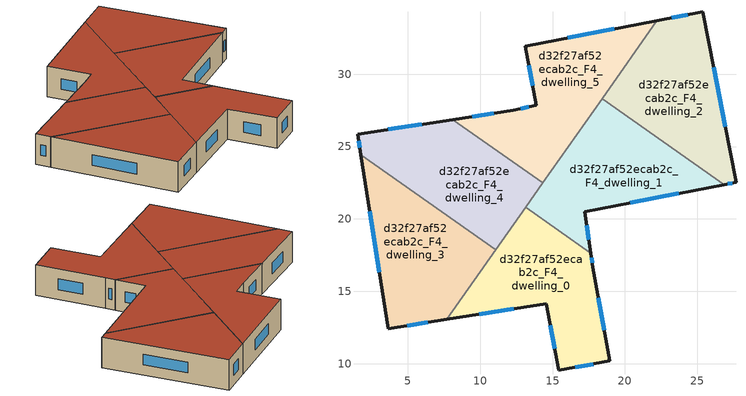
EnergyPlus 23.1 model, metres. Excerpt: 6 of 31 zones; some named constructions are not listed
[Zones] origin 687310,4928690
d32f27af52ecab2c_F4_dwelling_0
 floor to d32f27af52ecab2c_F3_dwelling_0 (EU_floor_Construction): 17.65,17.62 17.79,16.67 18.96,10.18 15.43,9.54 14.56,14.15 7.69,13.06 13.13,20.8 z12
 wall outside (EU_wall_Construction): 7.69,13.06 14.56,14.15 15.43,9.54 18.96,10.18 17.79,16.67 17.65,17.62 z12:15
 wall to d32f27af52ecab2c_F4_dwelling_1 (EU_wall_Construction): 17.65,17.62 13.13,20.8 z12:15
 wall to d32f27af52ecab2c_F4_dwelling_3 (EU_wall_Construction): 11.07,17.87 7.69,13.06 z12:15
 wall to d32f27af52ecab2c_F4_dwelling_4 (EU_wall_Construction): 13.13,20.8 11.07,17.87 z12:15
 window (EU_Window_Construction): 14.84,12.65 15.15,11.04 / 9.92,13.41 12.32,13.8 / 17.75,16.98 17.7,17.31 / 18.58,12.29 18.17,14.56 / 16.58,9.75 17.81,9.97 z12.98:14.02
 roof outside (EU_roof_Construction): 18.96,10.18 17.79,16.67 17.65,17.62 13.13,20.8 7.69,13.06 14.56,14.15 15.43,9.54 z15
d32f27af52ecab2c_F4_dwelling_1
 floor to d32f27af52ecab2c_F3_dwelling_1 (EU_floor_Construction): 26.86,22.37 17.23,20.51 17.65,17.62 13.13,20.8 18.42,28.31 z12
 wall outside (EU_wall_Construction): 17.65,17.62 17.23,20.51 26.86,22.37 z12:15
 wall to d32f27af52ecab2c_F4_dwelling_2 (EU_wall_Construction): 26.86,22.37 18.42,28.31 z12:15
 wall to d32f27af52ecab2c_F4_dwelling_5 (EU_wall_Construction): 18.42,28.31 14.32,22.49 z12:15
 wall to d32f27af52ecab2c_F4_dwelling_4 (EU_wall_Construction): 14.32,22.49 13.13,20.8 z12:15
 window (EU_Window_Construction): 20.36,21.12 23.73,21.77 / 17.51,18.56 17.37,19.57 z12.98:14.02
 roof outside (EU_roof_Construction): 26.86,22.37 18.42,28.31 13.13,20.8 17.65,17.62 17.23,20.51 z15
d32f27af52ecab2c_F4_dwelling_2
 floor to d32f27af52ecab2c_F3_dwelling_2 (EU_floor_Construction): 25.39,34.32 27.68,22.53 26.86,22.37 18.42,28.31 22.22,33.71 z12
 wall outside (EU_wall_Construction): 26.86,22.37 27.68,22.53 25.39,34.32 22.22,33.71 z12:15
 wall to d32f27af52ecab2c_F4_dwelling_5 (EU_wall_Construction): 22.22,33.71 18.42,28.31 z12:15
 window (EU_Window_Construction): 24.36,34.12 23.25,33.9 / 26.94,26.36 26.13,30.49 / 27.13,22.42 27.41,22.48 z12.98:14.02
 roof outside (EU_roof_Construction): 27.68,22.53 25.39,34.32 22.22,33.71 18.42,28.31 26.86,22.37 z15
d32f27af52ecab2c_F4_dwelling_3
 floor to d32f27af52ecab2c_F3_dwelling_3 (EU_floor_Construction): 11.07,17.87 7.69,13.06 3.65,12.42 1.74,24.44 z12
 wall outside (EU_wall_Construction): 1.74,24.44 3.65,12.42 7.69,13.06 z12:15
 wall to d32f27af52ecab2c_F4_dwelling_4 (EU_wall_Construction): 11.07,17.87 1.74,24.44 z12:15
 window (EU_Window_Construction): 4.96,12.63 6.37,12.85 / 2.36,20.53 3.03,16.33 z12.98:14.02
 roof outside (EU_roof_Construction): 7.69,13.06 11.07,17.87 1.74,24.44 3.65,12.42 z15
d32f27af52ecab2c_F4_dwelling_4
 floor to d32f27af52ecab2c_F3_dwelling_4 (EU_floor_Construction): 14.32,22.49 11.07,17.87 1.74,24.44 1.52,25.86 8.1,26.87 z12
 wall outside (EU_wall_Construction): 8.1,26.87 1.52,25.86 1.74,24.44 z12:15
 wall to d32f27af52ecab2c_F4_dwelling_5 (EU_wall_Construction): 14.32,22.49 8.1,26.87 z12:15
 window (EU_Window_Construction): 1.59,25.4 1.67,24.9 / 5.96,26.54 3.66,26.19 z12.98:14.02
 roof outside (EU_roof_Construction): 11.07,17.87 14.32,22.49 8.1,26.87 1.52,25.86 1.74,24.44 z15
d32f27af52ecab2c_F4_dwelling_5
 floor to d32f27af52ecab2c_F3_dwelling_5 (EU_floor_Construction): 22.22,33.71 14.32,22.49 8.1,26.87 12.29,27.51 13.89,27.86 13.1,31.94 z12
 wall outside (EU_wall_Construction): 22.22,33.71 13.1,31.94 13.89,27.86 12.29,27.51 8.1,26.87 z12:15
 window (EU_Window_Construction): 19.25,33.13 16.07,32.51 / 10.93,27.3 9.47,27.08 / 13.37,27.75 12.81,27.62 / 13.36,30.61 13.63,29.19 z12.98:14.02
 roof outside (EU_roof_Construction): 14.32,22.49 22.22,33.71 13.1,31.94 13.89,27.86 12.29,27.51 8.1,26.87 z15
[HVACTEMPLATE:THERMOSTAT] Constant Heating Setpoint=20; Constant Cooling Setpoint=50
EU_HeatOnly_d32f27af52ecab2c_F0_dwelling_0; EU_HeatOnly_d32f27af52ecab2c_F0_dwelling_1; EU_HeatOnly_d32f27af52ecab2c_F0_dwelling_2; EU_HeatOnly_d32f27af52ecab2c_F0_dwelling_3; EU_HeatOnly_d32f27af52ecab2c_F0_dwelling_4; EU_HeatOnly_d32f27af52ecab2c_F0_dwelling_5; EU_HeatOnly_d32f27af52ecab2c_F0_dwelling_6; EU_HeatOnly_d32f27af52ecab2c_F1_dwelling_0; EU_HeatOnly_d32f27af52ecab2c_F1_dwelling_1; EU_HeatOnly_d32f27af52ecab2c_F1_dwelling_2; EU_HeatOnly_d32f27af52ecab2c_F1_dwelling_3; EU_HeatOnly_d32f27af52ecab2c_F1_dwelling_4; EU_HeatOnly_d32f27af52ecab2c_F1_dwelling_5; EU_HeatOnly_d32f27af52ecab2c_F2_dwelling_0; EU_HeatOnly_d32f27af52ecab2c_F2_dwelling_1; EU_HeatOnly_d32f27af52ecab2c_F2_dwelling_2; EU_HeatOnly_d32f27af52ecab2c_F2_dwelling_3; EU_HeatOnly_d32f27af52ecab2c_F2_dwelling_4; EU_HeatOnly_d32f27af52ecab2c_F2_dwelling_5; EU_HeatOnly_d32f27af52ecab2c_F3_dwelling_0; EU_HeatOnly_d32f27af52ecab2c_F3_dwelling_1; EU_HeatOnly_d32f27af52ecab2c_F3_dwelling_2; EU_HeatOnly_d32f27af52ecab2c_F3_dwelling_3; EU_HeatOnly_d32f27af52ecab2c_F3_dwelling_4; EU_HeatOnly_d32f27af52ecab2c_F3_dwelling_5; EU_HeatOnly_d32f27af52ecab2c_F4_dwelling_0; EU_HeatOnly_d32f27af52ecab2c_F4_dwelling_1; EU_HeatOnly_d32f27af52ecab2c_F4_dwelling_2; EU_HeatOnly_d32f27af52ecab2c_F4_dwelling_3; EU_HeatOnly_d32f27af52ecab2c_F4_dwelling_4; EU_HeatOnly_d32f27af52ecab2c_F4_dwelling_5
[SCHEDULE:CONSTANT]
Name | Hourly Value
EU_AlwaysOn | 1
EU_CoolingOff | 0
[SCHEDULE:FILE] Column Number=1; Rows to Skip at Top=0; Number of Hours of Data=8760; Column Separator=Comma; Interpolate to Timestep=No; Minutes per Item=60; Adjust Schedule for Daylight Savings=Yes
Name | File
EU_Step8_GainSchedule_d32f27af52ecab2c_F4_dwelling_4_f000 | ../../schedules/d32f27af52ecab2c/d32f27af52ecab2c_F4_dwelling_4_f000_gain.csv
EU_Step8_GainSchedule_d32f27af52ecab2c_F4_dwelling_5_f000 | ../../schedules/d32f27af52ecab2c/d32f27af52ecab2c_F4_dwelling_5_f000_gain.csv
